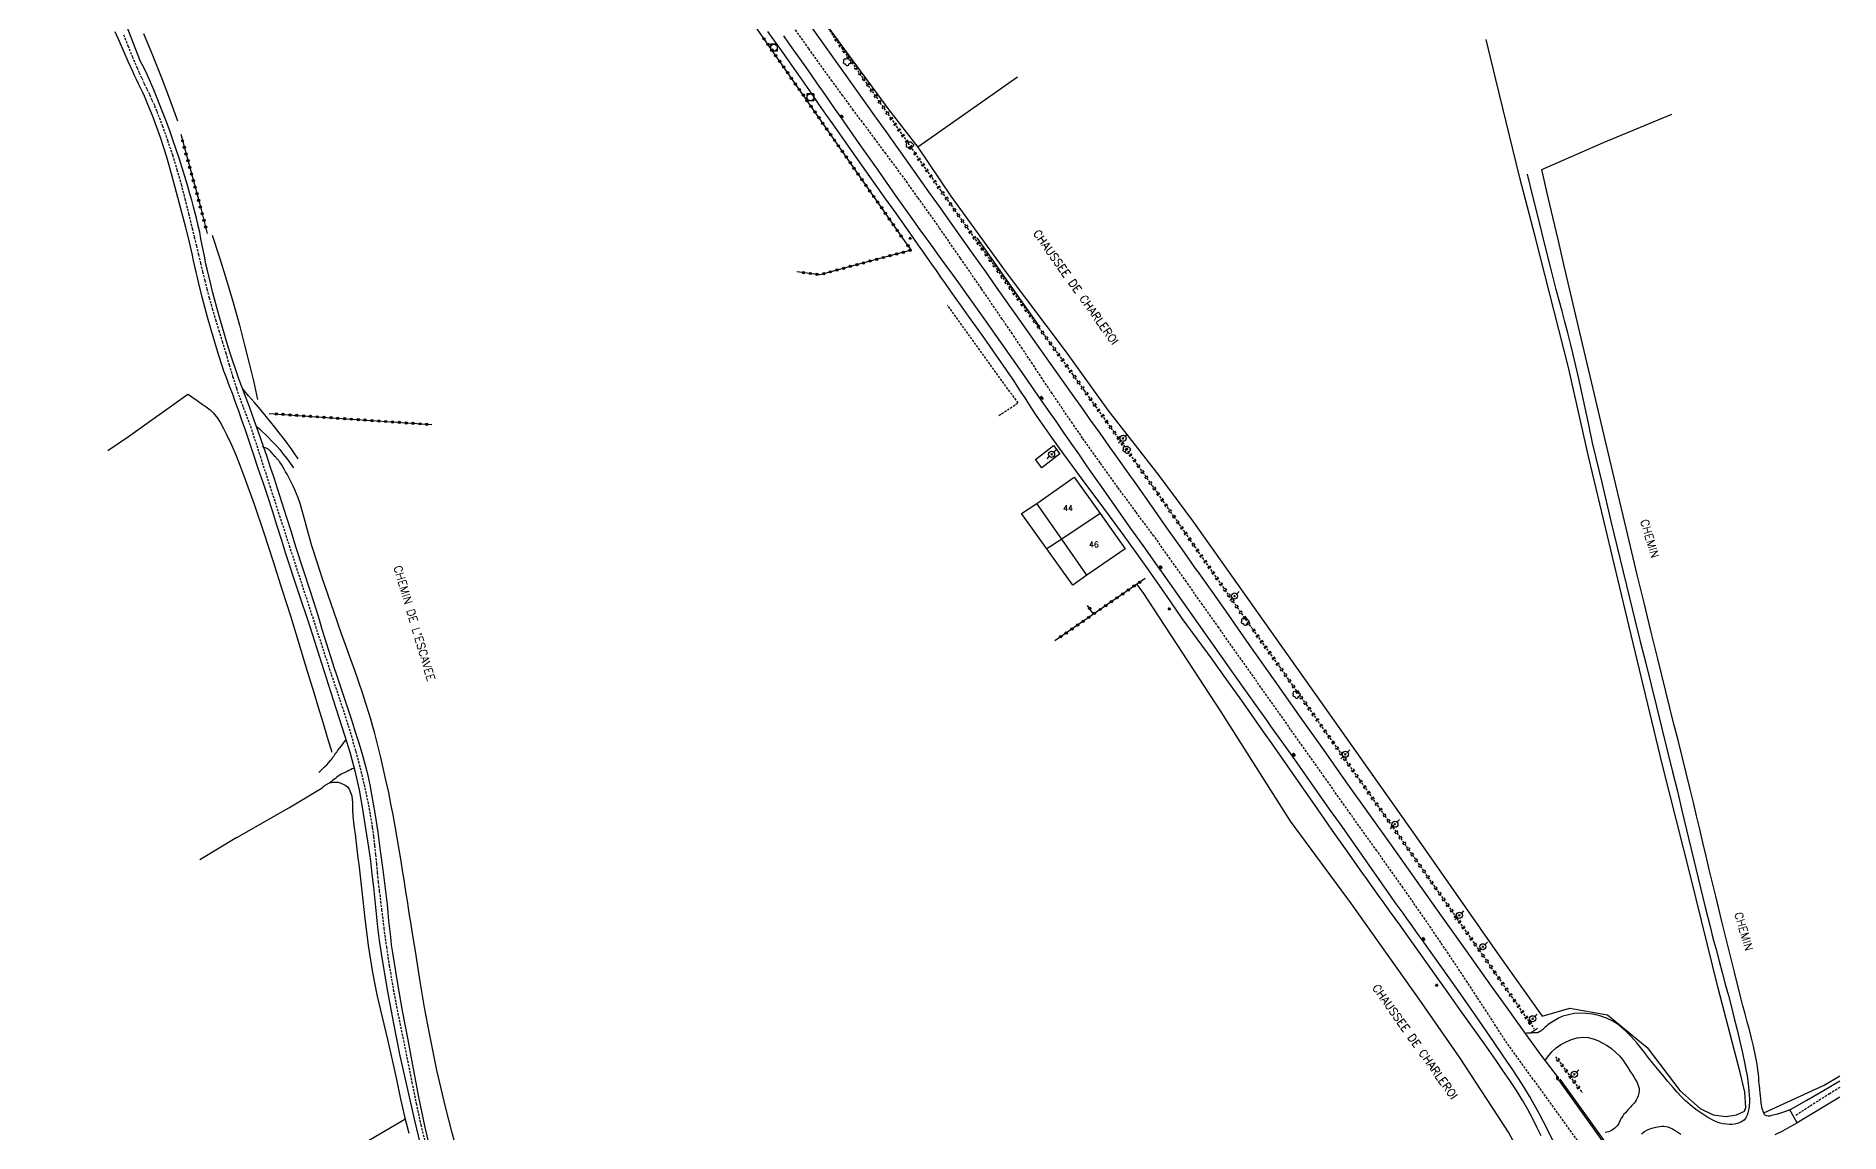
# Model space of a CAD drawing. Header units: millimetres. Extents: x 147000 to 148000, y 141000 to 142001.
# Drawn here: x 147605.5 to 148000, y 141198.3 to 141438.2 of the extents above; entities that cross this region are included whole.
import ezdxf
from ezdxf.enums import TextEntityAlignment as Align

# ---------------------------------------------------------------- set-up
doc = ezdxf.new("R2010")
doc.units = ezdxf.units.MM
doc.linetypes.add('DASHED', pattern=[0.75, 0.5, -0.25])
doc.layers.get('0').update_dxf_attribs({"linetype": 'CONTINUOUS'})
for name, color, linetype in [('W0001', 6, 'DASHED'), ('W0004', 5, 'CONTINUOUS'), ('W0008', 7, 'CONTINUOUS'), ('W0051', 7, 'CONTINUOUS'), ('W0071', 7, 'CONTINUOUS'), ('W0101', 7, 'CONTINUOUS'), ('W0104', 1, 'CONTINUOUS'), ('W0112', 1, 'DASHED'), ('W0120', 7, 'CONTINUOUS'), ('W0211', 2, 'CONTINUOUS'), ('W0220', 5, 'DASHED'), ('W0300', 7, 'CONTINUOUS'), ('W0323', 7, 'CONTINUOUS'), ('W0330', 7, 'CONTINUOUS'), ('W0333', 7, 'CONTINUOUS'), ('W0401', 7, 'CONTINUOUS'), ('W0420', 7, 'CONTINUOUS'), ('W0473', 7, 'CONTINUOUS'), ('W0850', 7, 'CONTINUOUS'), ('W0989', 7, 'CONTINUOUS'), ('W0991', 7, 'CONTINUOUS'), ('W1102', 7, 'CONTINUOUS')]:
    doc.layers.add(name, color=color, linetype=linetype)
doc.styles.get("Standard").update_dxf_attribs({"font": 'romans.shx', "width": 0.85})

# ---------------------------------------------------------------- blocks, each defined once
blk = doc.blocks.new('T401')
for p, q in [((-0.3, 0.3), (0, 0.3)), ((-0.3, -0.25), (-0.3, 0.3)), ((-0.3, 0.15), (0, 0.15)), ((-0.3, 0), (0, 0)), ((0, 0.3), (0, -0.25)), ((-0.3, -0.15), (0, -0.15)), ((-0.3, -0.25), (-0.3, -0.3)), ((-0.3, -0.3), (0, -0.3)), ((0, -0.3), (0, -0.25))]:
    blk.add_line(p, q)
blk = doc.blocks.new('T300')
for p, q in [((-0.8, 0.51), (-0.86, 0.34)), ((-0.86, 0.34), (-0.86, 0.17)), ((-0.86, 0.17), (-0.74, 0.06)), ((-0.69, 0.63), (-0.8, 0.51)), ((-0.8, -0.06), (-0.74, 0.06)), ((-0.74, 0.06), (-0.69, 0.11)), ((-0.57, 0.69), (-0.69, 0.63)), ((-0.46, 0.69), (-0.57, 0.69)), ((-0.29, 0.63), (-0.46, 0.69)), ((-0.29, 0.63), (-0.17, 0.74)), ((-0.23, 0.57), (-0.29, 0.63)), ((-0.17, 0.74), (-0.06, 0.8)), ((-0.06, 0.8), (0.06, 0.8)), ((0.06, 0.8), (0.23, 0.74)), ((0.23, 0.74), (0.34, 0.63)), ((0.34, 0.63), (0.4, 0.51)), ((0.46, 0.46), (0.34, 0.46)), ((0.4, 0.51), (0.4, 0.46)), ((0.57, 0.4), (0.46, 0.46)), ((0.57, 0.4), (0.69, 0.29)), ((0.69, 0.29), (0.74, 0.17)), ((0.74, 0.06), (0.69, -0.17)), ((0.74, 0.17), (0.74, 0.06)), ((-0.8, -0.17), (-0.8, -0.06)), ((-0.8, -0.23), (-0.8, -0.17)), ((-0.74, -0.34), (-0.8, -0.23)), ((-0.69, -0.4), (-0.74, -0.34)), ((-0.51, -0.46), (-0.69, -0.4)), ((-0.4, -0.46), (-0.51, -0.46)), ((-0.4, -0.46), (-0.34, -0.46)), ((-0.34, -0.46), (-0.34, -0.4)), ((-0.34, -0.51), (-0.34, -0.46)), ((-0.29, -0.63), (-0.34, -0.51)), ((-0.17, -0.74), (-0.29, -0.63)), ((-0.06, -0.8), (-0.17, -0.74)), ((0.06, -0.8), (-0.06, -0.8)), ((0.17, -0.74), (0.06, -0.8)), ((0.23, -0.69), (0.17, -0.74)), ((0.29, -0.46), (0.23, -0.46)), ((0.29, -0.63), (0.23, -0.69)), ((0.46, -0.4), (0.29, -0.46)), ((0.34, -0.51), (0.29, -0.63)), ((0.34, -0.51), (0.34, -0.46)), ((0.57, -0.34), (0.46, -0.4)), ((0.63, -0.29), (0.57, -0.34)), ((0.69, -0.17), (0.63, -0.29))]:
    blk.add_line(p, q)
blk = doc.blocks.new('T473')
for p, q in [((-0.166667, 0.166667), (0.166667, -0.166667)), ((-0.166667, -0.166667), (0.166667, 0.166667)), ((0.500001, 0.500001), (1.000002, 1.000002)), ((-1.000002, -1.000002), (-0.500001, -0.500001))]:
    blk.add_line(p, q)
blk.add_ellipse((0, 0), major_axis=(0.471405, 0.471405), ratio=1, start_param=5.4977871438, end_param=11.780972451)
blk = doc.blocks.new('T420')
for p, q in [((0.75, 0.75), (-0.75, 0.75)), ((-0.75, 0.75), (-0.75, -0.75)), ((0.75, 0.75), (0.75, -0.75)), ((0.75, -0.75), (-0.75, -0.75))]:
    blk.add_line(p, q)
blk.add_ellipse((0, 0), major_axis=(-0.53, 0.53), ratio=1, start_param=3.926991, end_param=10.210176)
blk = doc.blocks.new('T850')
for p, q in [((-0.25, -0.15), (0, 0.32)), ((0, 0.32), (0.25, -0.15)), ((-0.25, -0.15), (0.25, -0.15))]:
    blk.add_line(p, q)
for major_axis in [(-0.106, 0.106), (-0.0354, 0.0354), (-0.0236, 0.0236)]:
    blk.add_ellipse((0, 0), major_axis=major_axis, ratio=1, start_param=3.926991, end_param=10.210176)
blk = doc.blocks.new('t323o')
at = {"color": 0, "linetype": 'Continuous'}
for radius in [0.25, 0.15]:
    blk.add_circle((0, 0), radius, dxfattribs=at)
blk = doc.blocks.new('t220o')
at = {"color": 0, "linetype": 'Continuous'}
for p, q in [((-0.25, 0.25), (0.25, 0.25)), ((-0.25, -0.25), (0.25, -0.25))]:
    blk.add_line(p, q, dxfattribs=at)

msp = doc.modelspace()

# ---------------------------------------------------------------- linework, layer by layer
at = {"layer": 'W0001'}
for points in [[(147944.38, 141194.26), (147926.79, 141218.58), (147922.69, 141224.93), (147918.55, 141231.25), (147914.37, 141237.54), (147910.13, 141243.8), (147904.48, 141251.95), (147898.75, 141260.04), (147892.98, 141268.11), (147887.24, 141276.19), (147864.15, 141308.85), (147860.62, 141313.85), (147857.08, 141318.86), (147853.54, 141323.86), (147850.01, 141328.87), (147849.99, 141328.86), (147846.02, 141334.17), (147842.1, 141339.52), (147838.22, 141344.9), (147834.39, 141350.31), (147832.15, 141353.53), (147829.94, 141356.77), (147827.74, 141360.03), (147825.56, 141363.29), (147823.39, 141366.56), (147821.21, 141369.82), (147819.02, 141373.08), (147816.81, 141376.32), (147812.24, 141383), (147807.66, 141389.66), (147803.05, 141396.3), (147798.38, 141402.9), (147796.07, 141406.11), (147793.74, 141409.29), (147791.39, 141412.46), (147789.03, 141415.63), (147786.67, 141418.79), (147784.31, 141421.96), (147781.97, 141425.14), (147779.65, 141428.33), (147774.51, 141435.48), (147769.41, 141442.65)], [(147624.65, 141438.49), (147625.59, 141436.11), (147626.55, 141433.74), (147627.54, 141431.39), (147628.07, 141430.18), (147628.63, 141428.98), (147629.19, 141427.79), (147629.76, 141426.6), (147630.32, 141425.4), (147630.87, 141424.2), (147631.41, 141423), (147631.91, 141421.77), (147633.12, 141418.62), (147634.26, 141415.43), (147635.32, 141412.22), (147636.33, 141408.99), (147637.24, 141405.8), (147638.07, 141402.59), (147638.86, 141399.37), (147639.65, 141396.16), (147640.12, 141394.26), (147640.58, 141392.37), (147641.03, 141390.47), (147641.47, 141388.57), (147641.93, 141386.67), (147642.39, 141384.77), (147642.87, 141382.88), (147643.37, 141380.99), (147644.05, 141378.6), (147644.77, 141376.22), (147645.51, 141373.85), (147646.23, 141371.48), (147646.99, 141368.9), (147647.74, 141366.33), (147648.51, 141363.76), (147649.33, 141361.2), (147650.05, 141359.11), (147650.8, 141357.04), (147651.59, 141354.97), (147652.4, 141352.92), (147654.51, 141346.38), (147656.63, 141339.85), (147658.75, 141333.32), (147660.88, 141326.79), (147661.79, 141323.97), (147662.71, 141321.15), (147663.63, 141318.33), (147664.55, 141315.51), (147665.47, 141312.69), (147666.39, 141309.88), (147667.31, 141307.06), (147668.22, 141304.24), (147670.07, 141298.65), (147671.95, 141293.07), (147673.77, 141287.47), (147675.43, 141281.82), (147676.38, 141278.18), (147677.26, 141274.52), (147678.05, 141270.83), (147678.73, 141267.13), (147679.05, 141265.15), (147679.31, 141263.17), (147679.54, 141261.18), (147679.74, 141259.19), (147679.94, 141257.2), (147680.13, 141255.21), (147680.34, 141253.22), (147680.58, 141251.24), (147681.08, 141247.16), (147681.58, 141243.08), (147682.12, 141239.01), (147682.74, 141234.95), (147683.64, 141229.72), (147684.64, 141224.52), (147685.69, 141219.33), (147686.76, 141214.14), (147687.7, 141209.47), (147688.65, 141204.8), (147689.66, 141200.14), (147690.79, 141195.51)], [(148000, 141208.31), (147997.75, 141206.92), (147995.21, 141205.32), (147992.68, 141203.69), (147990.17, 141202.05)]]:
    msp.add_lwpolyline(points, dxfattribs=at)
at = {"layer": 'W0004'}
msp.add_lwpolyline([(147938.48, 141209.93), (147951.89, 141191.23)], dxfattribs=at)
at = {"layer": 'W0008'}
for points in [[(147605.52, 141479.64), (147608.66, 141474.02), (147615.17, 141462.32), (147621.23, 141451.02), (147628.17, 141433.07)], [(147859.42, 141321.28), (147856.13, 141325.98), (147852.83, 141330.68), (147849.52, 141335.38), (147846.21, 141340.08), (147844.21, 141342.9), (147842.21, 141345.71), (147840.21, 141348.53), (147838.2, 141351.35), (147836.2, 141354.16), (147834.19, 141356.98), (147832.19, 141359.79), (147830.19, 141362.61), (147827.36, 141366.6), (147824.54, 141370.59), (147821.72, 141374.58), (147818.91, 141378.57), (147816.09, 141382.56), (147813.27, 141386.55), (147810.45, 141390.54), (147807.63, 141394.52), (147805.35, 141397.74), (147803.06, 141400.95), (147800.78, 141404.17), (147798.49, 141407.38), (147796.2, 141410.59), (147793.92, 141413.81), (147791.63, 141417.02), (147789.34, 141420.23), (147781.94, 141430.64), (147774.53, 141441.04)], [(147622.75, 141439.24), (147623.7, 141437.07), (147624.65, 141434.89), (147625.6, 141432.71), (147626.58, 141430.55), (147627, 141429.65), (147627.42, 141428.75), (147627.85, 141427.85), (147628.28, 141426.96), (147628.71, 141426.06), (147629.13, 141425.15), (147629.54, 141424.25), (147629.92, 141423.33), (147630.88, 141420.93), (147631.79, 141418.51), (147632.65, 141416.07), (147633.47, 141413.62), (147634.03, 141411.79), (147634.55, 141409.96), (147635.05, 141408.12), (147635.55, 141406.28), (147636.44, 141403), (147637.32, 141399.71), (147638.18, 141396.42), (147639, 141393.11), (147639.22, 141392.19), (147639.43, 141391.26), (147639.63, 141390.32), (147639.83, 141389.39), (147640.02, 141388.46), (147640.23, 141387.53), (147640.43, 141386.6), (147640.65, 141385.67), (147641.19, 141383.44), (147641.76, 141381.21), (147642.34, 141379), (147642.95, 141376.78), (147643.72, 141374.06), (147644.52, 141371.35), (147645.34, 141368.64), (147646.22, 141365.95), (147646.54, 141365.03), (147646.87, 141364.11), (147647.21, 141363.19), (147647.56, 141362.28), (147647.91, 141361.36), (147648.26, 141360.45), (147648.6, 141359.53), (147648.94, 141358.62), (147649.71, 141356.44), (147650.46, 141354.25), (147651.21, 141352.07), (147651.95, 141349.88), (147653, 141346.82), (147654.05, 141343.75), (147655.09, 141340.69), (147656.1, 141337.61), (147657.12, 141334.49), (147658.12, 141331.36), (147659.1, 141328.22), (147660.07, 141325.08)], [(147662.34, 141326.48), (147661.36, 141329.69), (147660.36, 141332.89), (147659.34, 141336.09), (147658.31, 141339.28), (147657.56, 141341.58), (147656.8, 141343.87), (147656.03, 141346.17), (147655.24, 141348.45), (147654.23, 141351.34), (147653.21, 141354.23), (147652.17, 141357.11), (147651.12, 141359.98), (147650.97, 141360.37), (147650.82, 141360.75), (147650.68, 141361.14), (147650.52, 141361.52), (147650.37, 141361.9), (147650.23, 141362.29), (147650.08, 141362.68), (147649.94, 141363.06), (147649.49, 141364.35), (147649.05, 141365.63), (147648.62, 141366.92), (147648.2, 141368.22), (147647.49, 141370.47), (147646.8, 141372.73), (147646.13, 141375), (147645.48, 141377.27), (147644.82, 141379.68), (147644.18, 141382.09), (147643.57, 141384.51), (147642.99, 141386.94), (147642.68, 141388.33), (147642.39, 141389.72), (147642.12, 141391.11), (147641.85, 141392.51), (147641.58, 141393.9), (147641.3, 141395.29), (147641, 141396.68), (147640.68, 141398.07), (147640.33, 141399.49), (147639.95, 141400.89), (147639.56, 141402.3), (147639.16, 141403.7), (147638.61, 141405.61), (147638.05, 141407.51), (147637.47, 141409.4), (147636.87, 141411.29), (147636.16, 141413.42), (147635.44, 141415.55), (147634.69, 141417.67), (147633.91, 141419.78), (147633.05, 141422.02), (147632.17, 141424.25), (147631.25, 141426.46), (147630.3, 141428.66), (147629.79, 141429.78), (147629.27, 141430.88), (147628.73, 141431.98), (147628.17, 141433.07)], [(147665.54, 141316.78), (147662.34, 141326.48)], [(147660.07, 141325.08), (147662.72, 141317.08), (147665.36, 141309.07), (147667.95, 141301.05), (147670.51, 141293.02), (147671.75, 141289.16), (147673, 141285.3), (147674.19, 141281.42), (147675.24, 141277.5), (147676.15, 141273.34), (147676.91, 141269.15), (147677.59, 141264.95), (147678.22, 141260.74), (147678.62, 141257.85), (147678.97, 141254.96), (147679.28, 141252.06), (147679.58, 141249.15), (147679.88, 141246.25), (147680.2, 141243.35), (147680.56, 141240.45), (147680.98, 141237.57), (147682.22, 141230.1), (147683.59, 141222.66), (147685.1, 141215.24), (147686.72, 141207.85), (147688.28, 141201.08), (147689.91, 141194.33)], [(147859.43, 141321.28), (147865.1, 141313.22), (147870.77, 141305.17), (147876.45, 141297.12), (147882.14, 141289.07), (147887.06, 141282.11), (147891.98, 141275.15), (147896.91, 141268.2), (147901.84, 141261.24), (147907.31, 141253.54), (147912.77, 141245.84), (147918.25, 141238.15), (147923.76, 141230.47), (147927.37, 141225.42), (147930.96, 141220.36), (147934.61, 141215.34), (147938.38, 141210.41)], [(147691.26, 141196.8), (147690.55, 141199.9), (147689.88, 141203.02), (147689.26, 141206.14), (147688.67, 141209.27), (147688.09, 141212.4), (147686.88, 141218.72), (147685.68, 141225.04), (147684.53, 141231.37), (147683.52, 141237.72), (147683.28, 141239.48), (147683.07, 141241.23), (147682.88, 141242.99), (147682.7, 141244.75), (147682.52, 141246.51), (147682.34, 141248.28), (147682.15, 141250.03), (147681.94, 141251.79), (147681.42, 141255.91), (147680.87, 141260.03), (147680.3, 141264.14), (147679.66, 141268.25), (147679.32, 141270.32), (147678.97, 141272.39), (147678.57, 141274.46), (147678.12, 141276.52), (147677.5, 141278.96), (147676.81, 141281.4), (147676.08, 141283.81), (147675.33, 141286.23), (147674.78, 141287.98), (147674.21, 141289.72), (147673.63, 141291.46), (147673.03, 141293.2), (147672.44, 141294.94), (147671.85, 141296.68), (147671.27, 141298.42), (147670.7, 141300.16), (147670.04, 141302.24), (147669.39, 141304.31), (147668.75, 141306.39), (147668.12, 141308.47), (147667.48, 141310.55), (147666.84, 141312.63), (147666.2, 141314.71), (147665.54, 141316.78)], [(147938.73, 141210.1), (147952.14, 141191.41)], [(147989.01, 141203.38), (147992.73, 141205.5), (147996.44, 141207.64), (148000, 141209.71)], [(148000, 141206.18), (147990.67, 141200.55)], [(147990.67, 141200.55), (147989.01, 141203.38)]]:
    msp.add_lwpolyline(points, dxfattribs=at)
at = {"layer": 'W0051'}
for points in [[(147856.19, 141310.83), (147853.69, 141314.46), (147851.17, 141318.07), (147848.63, 141321.68), (147846.08, 141325.28), (147843.48, 141328.89), (147840.84, 141332.48), (147838.19, 141336.06), (147835.53, 141339.63), (147832.88, 141343.21), (147830.25, 141346.8), (147827.65, 141350.42), (147825.09, 141354.07), (147824.25, 141355.31), (147823.42, 141356.56), (147822.6, 141357.82), (147821.79, 141359.08), (147820.98, 141360.35), (147820.16, 141361.61), (147819.34, 141362.86), (147818.5, 141364.11), (147817.01, 141366.27), (147815.51, 141368.43), (147813.99, 141370.57), (147812.47, 141372.71), (147810.94, 141374.85), (147809.41, 141376.99), (147807.89, 141379.13), (147806.37, 141381.27), (147805.38, 141382.68), (147804.39, 141384.1), (147803.4, 141385.51), (147802.4, 141386.93), (147801.41, 141388.35), (147800.42, 141389.76), (147799.43, 141391.18), (147798.43, 141392.59), (147796.68, 141395.08), (147794.91, 141397.57), (147793.15, 141400.05), (147791.38, 141402.54), (147789.61, 141405.02), (147787.85, 141407.5), (147786.08, 141409.99), (147784.32, 141412.48), (147782.8, 141414.65), (147781.28, 141416.82), (147779.76, 141418.99), (147778.25, 141421.16), (147776.73, 141423.33), (147775.21, 141425.5), (147773.69, 141427.68), (147772.17, 141429.84), (147768.87, 141434.54), (147765.56, 141439.23)], [(147768.94, 141438.24), (147770.07, 141436.69), (147771.19, 141435.14), (147772.49, 141433.3), (147773.79, 141431.46), (147775.08, 141429.62), (147776.36, 141427.78), (147777.65, 141425.93), (147778.93, 141424.08), (147780.22, 141422.24), (147781.51, 141420.39), (147785.48, 141414.73), (147789.44, 141409.07), (147793.42, 141403.41), (147797.42, 141397.77), (147798.81, 141395.83), (147800.21, 141393.9), (147801.62, 141391.96), (147803.02, 141390.03), (147804.43, 141388.1), (147805.84, 141386.17), (147807.24, 141384.23), (147808.63, 141382.29), (147812.8, 141376.42), (147816.94, 141370.53), (147821.07, 141364.63), (147825.2, 141358.73), (147826.85, 141356.35), (147828.51, 141353.97), (147830.16, 141351.59), (147831.8, 141349.2), (147833.45, 141346.82), (147835.1, 141344.44), (147836.76, 141342.06), (147838.42, 141339.68), (147841.64, 141335.11), (147844.87, 141330.54), (147848.11, 141325.99), (147851.36, 141321.44)], [(147851.14, 141321.74), (147856.51, 141314.1), (147861.89, 141306.46), (147867.28, 141298.83), (147872.69, 141291.22), (147873.62, 141289.9), (147874.57, 141288.59), (147875.51, 141287.28), (147876.45, 141285.97), (147877.39, 141284.66), (147878.34, 141283.35), (147879.28, 141282.03), (147880.21, 141280.72), (147882.93, 141276.88), (147885.64, 141273.03), (147888.34, 141269.18), (147891.04, 141265.33), (147893.74, 141261.48), (147896.45, 141257.62), (147899.16, 141253.78), (147901.87, 141249.94), (147902.7, 141248.77), (147903.54, 141247.6), (147904.38, 141246.44), (147905.21, 141245.27), (147906.05, 141244.11), (147906.89, 141242.94), (147907.72, 141241.77), (147908.55, 141240.6), (147912.49, 141235.05), (147916.43, 141229.49), (147920.34, 141223.92), (147924.19, 141218.31), (147926.3, 141215.22), (147928.41, 141212.14), (147930.47, 141209.01), (147932.42, 141205.83), (147934.19, 141202.66), (147935.86, 141199.44), (147937.47, 141196.2)], [(147934.68, 141197.7), (147933.72, 141199.64), (147932.75, 141201.56), (147931.74, 141203.47), (147930.67, 141205.35), (147929.27, 141207.61), (147927.8, 141209.82), (147926.3, 141212.01), (147924.79, 141214.19), (147922.24, 141217.86), (147919.65, 141221.51), (147917.05, 141225.14), (147914.45, 141228.78), (147912.13, 141232.05), (147909.8, 141235.32), (147907.47, 141238.58), (147905.14, 141241.85), (147903.94, 141243.54), (147902.73, 141245.23), (147901.52, 141246.92), (147900.3, 141248.61), (147899.09, 141250.3), (147897.88, 141251.99), (147896.68, 141253.68), (147895.47, 141255.37), (147892.22, 141259.97), (147888.98, 141264.59), (147885.74, 141269.2), (147882.51, 141273.82), (147880.84, 141276.21), (147879.17, 141278.61), (147877.51, 141281), (147875.84, 141283.4), (147874.18, 141285.79), (147872.51, 141288.18), (147870.83, 141290.57), (147869.15, 141292.95), (147865.94, 141297.44), (147862.71, 141301.92), (147859.46, 141306.38), (147856.19, 141310.83)]]:
    msp.add_lwpolyline(points, dxfattribs=at)
at = {"layer": 'W0071'}
for points in [[(147946.01, 141348.54), (147945, 141353.56), (147943.94, 141358.58), (147942.82, 141363.58), (147941.66, 141368.57), (147941.08, 141370.95), (147940.48, 141373.31), (147939.87, 141375.68), (147939.24, 141378.04), (147938.61, 141380.4), (147937.98, 141382.76), (147937.36, 141385.12), (147936.76, 141387.48), (147935.47, 141392.61), (147934.2, 141397.75), (147932.94, 141402.89), (147931.7, 141408.03)], [(147947.77, 141353.66), (147945.73, 141362.3), (147943.68, 141370.93), (147941.65, 141379.57), (147939.63, 141388.22), (147938.42, 141393.42), (147937.21, 141398.63), (147936, 141403.84), (147934.81, 141409.05)], [(147662.85, 141345.77), (147662.07, 141346.92), (147661.27, 141348.05), (147660.45, 141349.17), (147659.62, 141350.28), (147658.7, 141351.47), (147657.76, 141352.66), (147656.81, 141353.83), (147655.85, 141354.99), (147654.58, 141356.52), (147653.3, 141358.04), (147652.01, 141359.56), (147650.7, 141361.06)], [(147653.68, 141352.9), (147654.36, 141352.3), (147655.02, 141351.68), (147655.67, 141351.05), (147656.32, 141350.42), (147656.96, 141349.78), (147657.59, 141349.13), (147658.21, 141348.46), (147658.8, 141347.78), (147659.59, 141346.81), (147660.35, 141345.82), (147661.08, 141344.8), (147661.79, 141343.77)], [(147989.01, 141203.38), (147988.12, 141203.05), (147987.23, 141202.72), (147986.33, 141202.43), (147985.4, 141202.23), (147985.06, 141202.15), (147984.7, 141202.05), (147984.32, 141202), (147983.95, 141202.07), (147983.76, 141202.17), (147983.61, 141202.32), (147983.49, 141202.48), (147983.39, 141202.66), (147983, 141203.72), (147982.8, 141204.85), (147982.7, 141205.96), (147982.58, 141207.06), (147982.47, 141207.89), (147982.38, 141208.73), (147982.3, 141209.56), (147982.24, 141210.4), (147982.17, 141211.24), (147982.08, 141212.08), (147981.98, 141212.91), (147981.85, 141213.74), (147981.5, 141215.54), (147981.1, 141217.32), (147980.67, 141219.1), (147980.21, 141220.86), (147979.73, 141222.63), (147979.25, 141224.39), (147978.78, 141226.15), (147978.33, 141227.92), (147976.96, 141233.47), (147975.58, 141239.02), (147974.21, 141244.57), (147972.86, 141250.13), (147972.15, 141253.05), (147971.44, 141255.98), (147970.75, 141258.9), (147970.05, 141261.83), (147969.35, 141264.75), (147968.65, 141267.67), (147967.95, 141270.6), (147967.24, 141273.52), (147966.36, 141277.08), (147965.48, 141280.64), (147964.6, 141284.2), (147963.71, 141287.76), (147962.82, 141291.32), (147961.93, 141294.88), (147961.05, 141298.44), (147960.17, 141302), (147958.66, 141308.14), (147957.17, 141314.27), (147955.68, 141320.41), (147954.2, 141326.56), (147952.58, 141333.33), (147950.97, 141340.1), (147949.37, 141346.88), (147947.77, 141353.66)], [(147945.89, 141348.98), (147947.9, 141340.57), (147949.93, 141332.15), (147951.96, 141323.74), (147954.01, 141315.33), (147955.18, 141310.58), (147956.35, 141305.82), (147957.53, 141301.07), (147958.71, 141296.32), (147959.9, 141291.57), (147961.08, 141286.82), (147962.25, 141282.07), (147963.42, 141277.31), (147964.45, 141273.09), (147965.46, 141268.86), (147966.47, 141264.62), (147967.48, 141260.39), (147968.49, 141256.16), (147969.51, 141251.93), (147970.54, 141247.7), (147971.6, 141243.48), (147972.24, 141240.96), (147972.91, 141238.44), (147973.58, 141235.93), (147974.26, 141233.42), (147974.93, 141230.9), (147975.6, 141228.39), (147976.26, 141225.87), (147976.89, 141223.34), (147977.51, 141220.86), (147978.12, 141218.37), (147978.69, 141215.87), (147979.22, 141213.37), (147979.46, 141212.14), (147979.68, 141210.91), (147979.88, 141209.67), (147980.03, 141208.43), (147980.11, 141207.55), (147980.17, 141206.68), (147980.2, 141205.79), (147980.2, 141204.91), (147980.18, 141204.52), (147980.16, 141204.12), (147980.11, 141203.73), (147980.03, 141203.34), (147979.87, 141202.77), (147979.69, 141202.2), (147979.42, 141201.65), (147979.05, 141201.16), (147978.72, 141200.89), (147978.35, 141200.7), (147977.96, 141200.56), (147977.56, 141200.44), (147976.97, 141200.3), (147976.37, 141200.22), (147975.76, 141200.19), (147975.16, 141200.23), (147974.47, 141200.33), (147973.8, 141200.5), (147973.15, 141200.73), (147972.52, 141201), (147971.11, 141201.73), (147969.77, 141202.57), (147968.49, 141203.49), (147967.26, 141204.46), (147966.25, 141205.35), (147965.31, 141206.3), (147964.4, 141207.28), (147963.5, 141208.27), (147962.35, 141209.6), (147961.24, 141210.96), (147960.14, 141212.34), (147959.03, 141213.71), (147958.45, 141214.43), (147957.88, 141215.16), (147957.32, 141215.89), (147956.75, 141216.62), (147956.17, 141217.35), (147955.58, 141218.06), (147954.96, 141218.76), (147954.33, 141219.44), (147953.42, 141220.35), (147952.48, 141221.25), (147951.47, 141222.08), (147950.36, 141222.78), (147948.96, 141223.44), (147947.49, 141223.94), (147945.98, 141224.29), (147944.44, 141224.49), (147943.17, 141224.52), (147941.91, 141224.43), (147940.66, 141224.2), (147939.43, 141223.86), (147938.63, 141223.53), (147937.87, 141223.11), (147937.14, 141222.64), (147936.43, 141222.17), (147936.12, 141221.95), (147935.83, 141221.71), (147935.56, 141221.45), (147935.28, 141221.2), (147935, 141220.95), (147934.69, 141220.71), (147934.37, 141220.5), (147934.02, 141220.34), (147933.8, 141220.27), (147933.56, 141220.25), (147933.33, 141220.25), (147933.11, 141220.24), (147933.02, 141220.23), (147932.92, 141220.23), (147932.83, 141220.22), (147932.74, 141220.22), (147932.65, 141220.22), (147932.56, 141220.21), (147932.46, 141220.21), (147932.37, 141220.2), (147932.1, 141220.18), (147931.82, 141220.16), (147931.54, 141220.13), (147931.27, 141220.09)], [(147667.33, 141277.23), (147667.55, 141277.41), (147667.76, 141277.6), (147667.97, 141277.78), (147668.18, 141277.97), (147668.63, 141278.41), (147669.07, 141278.85), (147669.5, 141279.3), (147669.91, 141279.77), (147670.12, 141280.03), (147670.32, 141280.29), (147670.51, 141280.56), (147670.7, 141280.83), (147670.89, 141281.1), (147671.08, 141281.37), (147671.27, 141281.64), (147671.46, 141281.91), (147671.91, 141282.51), (147672.36, 141283.1), (147672.81, 141283.69), (147673.27, 141284.27)], [(147675.06, 141278.12), (147674.68, 141277.94), (147674.31, 141277.76), (147673.93, 141277.59), (147673.55, 141277.41), (147673.38, 141277.33), (147673.22, 141277.26), (147673.05, 141277.19), (147672.89, 141277.12), (147672.73, 141277.05), (147672.56, 141276.97), (147672.4, 141276.89), (147672.25, 141276.8), (147671.92, 141276.59), (147671.59, 141276.36), (147671.28, 141276.12), (147670.98, 141275.88), (147670.67, 141275.63), (147670.36, 141275.38), (147670.05, 141275.15), (147669.73, 141274.92), (147669.6, 141274.84), (147669.47, 141274.77), (147669.34, 141274.7), (147669.21, 141274.63), (147669.08, 141274.56), (147668.95, 141274.48), (147668.83, 141274.4), (147668.7, 141274.32), (147668.47, 141274.14), (147668.24, 141273.96), (147668.02, 141273.76), (147667.81, 141273.55)], [(147935.57, 141214.22), (147936.27, 141215.22), (147937.07, 141216.13), (147937.98, 141216.95), (147938.97, 141217.65), (147940.11, 141218.28), (147941.3, 141218.79), (147942.57, 141219.14), (147943.88, 141219.29), (147944.98, 141219.21), (147946.05, 141218.94), (147947.07, 141218.55), (147948.04, 141218.08), (147949.07, 141217.49), (147950.03, 141216.8), (147950.93, 141216.02), (147951.77, 141215.19), (147952.45, 141214.38), (147953.04, 141213.52), (147953.59, 141212.63), (147954.15, 141211.75), (147954.55, 141211.17), (147954.95, 141210.58), (147955.33, 141209.98), (147955.65, 141209.35), (147955.82, 141208.93), (147955.97, 141208.51), (147956.07, 141208.06), (147956.1, 141207.61), (147956.04, 141207.04), (147955.89, 141206.49), (147955.68, 141205.97), (147955.42, 141205.48), (147955.21, 141205.14), (147954.97, 141204.83), (147954.72, 141204.53), (147954.45, 141204.25), (147954.17, 141203.97), (147953.9, 141203.7), (147953.63, 141203.42), (147953.38, 141203.13), (147953.08, 141202.77), (147952.78, 141202.42), (147952.49, 141202.05), (147952.23, 141201.67), (147952.11, 141201.47), (147952.01, 141201.26), (147951.92, 141201.04), (147951.83, 141200.83), (147951.73, 141200.61), (147951.63, 141200.4), (147951.52, 141200.2), (147951.38, 141200), (147951.1, 141199.67), (147950.79, 141199.37), (147950.44, 141199.1), (147950.08, 141198.87), (147949.75, 141198.71), (147949.4, 141198.59), (147949.05, 141198.5), (147948.68, 141198.45)], [(147985.84, 141198), (147987.48, 141198.8), (147989.08, 141199.66), (147990.67, 141200.55)], [(147956.64, 141198.13), (147956.94, 141198.41), (147957.27, 141198.65), (147958.06, 141199.09), (147958.9, 141199.41), (147959.77, 141199.63), (147960.65, 141199.78), (147961.08, 141199.82), (147961.52, 141199.82), (147961.95, 141199.78), (147962.38, 141199.68), (147962.89, 141199.49), (147963.38, 141199.26), (147963.85, 141198.98), (147964.31, 141198.68), (147964.74, 141198.37), (147965.18, 141198.06)]]:
    msp.add_lwpolyline(points, dxfattribs=at)
at = {"layer": 'W0101'}
for points in [[(147829.86, 141328.21), (147824.36, 141335.96), (147824.35, 141335.96), (147832.53, 141341.77), (147838.2, 141333.79)], [(147838.2, 141333.79), (147843.7, 141326.07), (147835.34, 141320.29), (147829.86, 141328.2)]]:
    msp.add_lwpolyline(points, dxfattribs=at)
at = {"layer": 'W0104'}
for points in [[(147835.34, 141320.29), (147832.27, 141318.1), (147821.02, 141333.77), (147824.36, 141335.96)], [(147829.86, 141328.21), (147829.86, 141328.2), (147826.54, 141326.09)]]:
    msp.add_lwpolyline(points, dxfattribs=at)
at = {"layer": 'W0112'}
msp.add_lwpolyline([(147816.05, 141355.22), (147820.26, 141357.98), (147804.87, 141379.3)], dxfattribs=at)
at = {"layer": 'W0120'}
msp.add_lwpolyline([(147932.32, 141220.23), (147933.87, 141221.24)], dxfattribs=at)
at = {"layer": 'W0211'}
for points in [[(147638.74, 141359.91), (147639.32, 141359.53), (147639.89, 141359.13), (147640.45, 141358.73), (147641.01, 141358.33), (147641.86, 141357.73), (147642.73, 141357.13), (147643.58, 141356.49), (147644.34, 141355.76), (147645.19, 141354.66), (147645.92, 141353.49), (147646.57, 141352.27), (147647.19, 141351.05), (147648.25, 141348.85), (147649.21, 141346.61), (147650.11, 141344.34), (147650.98, 141342.07), (147653.23, 141335.86), (147655.33, 141329.6), (147657.36, 141323.31), (147659.37, 141317.02), (147661.13, 141311.45), (147662.84, 141305.87), (147664.54, 141300.28), (147666.24, 141294.69), (147667.23, 141291.43), (147668.22, 141288.17), (147669.21, 141284.91), (147670.19, 141281.64)], [(147698.08, 141192.7), (147696.53, 141198.36), (147695.06, 141204.04), (147694.09, 141208.04), (147693.19, 141212.05), (147692.35, 141216.07), (147691.55, 141220.1), (147690.5, 141225.78), (147689.54, 141231.48), (147688.62, 141237.18), (147687.7, 141242.88), (147687.45, 141244.43), (147687.2, 141245.97), (147686.96, 141247.52), (147686.71, 141249.07), (147686.47, 141250.62), (147686.23, 141252.17), (147685.99, 141253.72), (147685.74, 141255.27), (147685.33, 141257.81), (147684.93, 141260.36), (147684.51, 141262.9), (147684.06, 141265.43), (147683.61, 141267.88), (147683.13, 141270.33), (147682.63, 141272.77), (147682.11, 141275.21), (147681.52, 141277.83), (147680.91, 141280.45), (147680.27, 141283.06), (147679.6, 141285.66), (147679.16, 141287.26), (147678.71, 141288.86), (147678.24, 141290.45), (147677.74, 141292.03), (147676.9, 141294.59), (147676.03, 141297.14), (147675.14, 141299.68), (147674.23, 141302.22), (147673.32, 141304.75), (147672.4, 141307.29), (147671.5, 141309.83), (147670.62, 141312.37), (147669.4, 141315.96), (147668.18, 141319.55), (147666.98, 141323.14), (147665.83, 141326.76), (147665.44, 141328.06), (147665.08, 141329.38), (147664.73, 141330.7), (147664.38, 141332.02), (147664.02, 141333.34), (147663.65, 141334.66), (147663.25, 141335.96), (147662.8, 141337.26), (147662.47, 141338.12), (147662.11, 141338.97), (147661.72, 141339.81), (147661.32, 141340.64), (147661.03, 141341.23), (147660.72, 141341.8), (147660.41, 141342.38), (147660.09, 141342.94), (147659.79, 141343.48), (147659.49, 141344.02), (147659.17, 141344.55), (147658.82, 141345.06), (147658.72, 141345.2), (147658.61, 141345.33), (147658.5, 141345.46), (147658.38, 141345.59), (147658.26, 141345.71), (147658.15, 141345.84), (147658.03, 141345.96), (147657.92, 141346.09), (147657.76, 141346.27), (147657.61, 141346.45), (147657.46, 141346.63), (147657.31, 141346.81), (147657.16, 141346.99), (147657, 141347.17), (147656.84, 141347.35), (147656.68, 141347.52), (147656.59, 141347.6), (147656.5, 141347.69), (147656.4, 141347.77), (147656.29, 141347.85), (147656, 141348.01), (147655.7, 141348.15), (147655.38, 141348.27), (147655.06, 141348.36)], [(147669.72, 141274.92), (147669.88, 141274.97), (147670.04, 141275.01), (147670.21, 141275.04), (147670.37, 141275.06), (147670.76, 141275.07), (147671.16, 141275.07), (147671.56, 141275.02), (147671.94, 141274.92), (147672.52, 141274.69), (147673.08, 141274.39), (147673.59, 141274), (147674, 141273.5), (147674.57, 141272.07), (147674.72, 141270.53), (147674.71, 141269.03), (147674.78, 141267.61), (147674.95, 141266.3), (147675.11, 141264.99), (147675.27, 141263.67), (147675.44, 141262.36), (147675.6, 141261.05), (147675.76, 141259.73), (147675.92, 141258.42), (147676.09, 141257.11), (147676.79, 141251.18), (147677.45, 141245.26), (147678.18, 141239.33), (147679.1, 141233.43), (147680.05, 141228.54), (147681.17, 141223.67), (147682.34, 141218.81), (147683.47, 141213.96), (147684.33, 141210.04), (147685.16, 141206.12), (147686.04, 141202.21), (147687.03, 141198.32)]]:
    msp.add_lwpolyline(points, dxfattribs=at)
at = {"layer": 'W0220'}
for points in [[(147776.41, 141443.12), (147781.75, 141435.55), (147787.07, 141427.96), (147792.36, 141420.36), (147797.62, 141412.74)], [(147871.57, 141308.51), (147868.44, 141312.98), (147865.32, 141317.45), (147862.2, 141321.92), (147859.07, 141326.39), (147857.89, 141328.09), (147856.71, 141329.78), (147855.53, 141331.48), (147854.35, 141333.17), (147853.17, 141334.87), (147851.99, 141336.56), (147850.81, 141338.25), (147849.62, 141339.94), (147847.78, 141342.54), (147845.94, 141345.12), (147844.1, 141347.7), (147842.25, 141350.29), (147839.77, 141353.76), (147837.29, 141357.23), (147834.81, 141360.69), (147832.32, 141364.16), (147831.07, 141365.89), (147829.82, 141367.63), (147828.57, 141369.36), (147827.32, 141371.09), (147826.06, 141372.83), (147824.81, 141374.56), (147823.55, 141376.29), (147822.3, 141378.03), (147819.06, 141382.53), (147815.81, 141387.04), (147812.58, 141391.55), (147809.35, 141396.07), (147806.4, 141400.22), (147803.47, 141404.39), (147800.54, 141408.56), (147797.62, 141412.74)], [(147871.57, 141308.51), (147877.42, 141300.28), (147883.26, 141292.03), (147889.1, 141283.79), (147894.93, 141275.54), (147900.06, 141268.27), (147905.17, 141261), (147910.28, 141253.72), (147915.39, 141246.44), (147919.82, 141240.12), (147924.25, 141233.79), (147928.67, 141227.46), (147933.09, 141221.13)], [(147937.83, 141215.01), (147943.65, 141207.09)]]:
    msp.add_lwpolyline(points, dxfattribs=at)
at = {"layer": 'W0300'}
for points in [[(147628.99, 141438.75), (147630.98, 141434.03), (147632.89, 141429.27), (147634.72, 141424.48), (147636.47, 141419.66)], [(147644.06, 141394.64), (147645.64, 141389.75), (147647.16, 141384.84), (147648.6, 141379.91), (147649.98, 141374.96), (147651.06, 141370.92), (147652.07, 141366.86), (147653.04, 141362.79), (147653.95, 141358.7)], [(147824.79, 141374.92), (147811.29, 141394.09)]]:
    msp.add_lwpolyline(points, dxfattribs=at)
at = {"layer": 'W0323'}
for points in [[(147755.44, 141450.95), (147795.54, 141393.27)], [(147637.15, 141416.73), (147641.3, 141401.46), (147642.97, 141395.01)], [(147795.54, 141393.27), (147796.89, 141391.4), (147787.88, 141388.99), (147776.9, 141386.02), (147771.86, 141386.68)], [(147656.53, 141355.66), (147670.12, 141354.73), (147692.08, 141353.23)], [(147848.07, 141319.6), (147828.34, 141305.99)], [(147836.79, 141311.82), (147835.48, 141313.65)]]:
    msp.add_lwpolyline(points, dxfattribs=at)
at = {"layer": 'W0330'}
for points in [[(147768.41, 141456.21), (147778.67, 141440.22), (147792, 141422.09), (147798.35, 141413.9)], [(147945.09, 141345.95), (147940.66, 141365.74), (147933.36, 141394.39), (147930.02, 141407.24), (147924.75, 141428.69), (147922.67, 141437.43)], [(147820.12, 141429.25), (147798.35, 141413.9)], [(147934.8, 141409.04), (147948.28, 141414.95), (147963.26, 141421.15)], [(147798.35, 141413.9), (147805.6, 141403.2), (147817.65, 141386.51), (147830.78, 141369.07), (147839.9, 141356.38), (147851.02, 141342.14), (147858.62, 141331.94)], [(147621.22, 141347.57), (147625.74, 141350.65), (147638.74, 141359.91)], [(147858.62, 141331.94), (147886.39, 141292.66), (147907.45, 141262.89), (147925.07, 141237.71), (147934.91, 141223.85), (147940.97, 141225.64), (147949.17, 141224.16), (147957.85, 141217.02), (147964.98, 141207.64), (147969.46, 141203.71), (147972.31, 141202.3), (147975.15, 141201.94), (147977.41, 141202.32), (147979.14, 141203.11), (147979.43, 141203.91), (147979.17, 141207.26), (147978.21, 141211.59), (147973.34, 141229.98), (147967.34, 141254.55), (147961.16, 141279.06), (147953.93, 141309.09), (147945.09, 141345.95)], [(147937.83, 141176.19), (147934.83, 141184.84), (147927.54, 141198.51), (147916.96, 141214.69), (147907.98, 141227.61), (147893.2, 141248.46), (147879.84, 141266.54), (147864.65, 141290.46), (147847.62, 141316.51), (147846.25, 141318.38)], [(147649.4, 141262.94), (147660.8, 141269.42), (147668.05, 141273.83)], [(147649.41, 141262.94), (147641.33, 141258.1)], [(147983.36, 141202.77), (147996.54, 141208.81), (148000, 141210.85)], [(147661.5, 141186.6), (147671, 141192.47), (147686.15, 141201.37)]]:
    msp.add_lwpolyline(points, dxfattribs=at)
at = {"layer": 'W0333'}
msp.add_lwpolyline([(147824.06, 141345.62), (147828.05, 141348.64), (147829.43, 141346.82), (147825.44, 141343.8)], close=True, dxfattribs=at)
at = {"layer": 'W1102'}
msp.add_lwpolyline([(147838.2, 141333.8), (147829.86, 141328.21)], dxfattribs=at)

# ---------------------------------------------------------------- block references
at = {"layer": 'W0220'}
for p, rotation in [((147780.48, 141437.36), 305.2226647268799), ((147781.34, 141436.13), 305.2226647268799), ((147782.2, 141434.9), 305.0215267645539), ((147783.07, 141433.67), 305.0215267645539), ((147783.93, 141432.45), 305.0215267645539), ((147784.79, 141431.22), 305.0215267645539), ((147785.65, 141429.99), 305.0215267645539), ((147786.51, 141428.76), 305.0215267645539), ((147787.37, 141427.53), 304.8203879387845), ((147788.22, 141426.3), 304.8203879387845), ((147789.08, 141425.07), 304.8203879387845), ((147789.94, 141423.84), 304.8203879387845), ((147790.79, 141422.61), 304.8203879387845), ((147791.65, 141421.37), 304.8203879387845), ((147792.51, 141420.14), 304.6192482494233), ((147793.36, 141418.91), 304.6192482494233), ((147794.21, 141417.67), 304.6192482494233), ((147795.06, 141416.44), 304.6192482494233), ((147795.91, 141415.2), 304.6192482494233), ((147796.77, 141413.97), 304.6192482494233), ((147797.79, 141412.49), 124.9428863261546), ((147798.65, 141411.26), 124.9428863261546), ((147799.51, 141410.03), 124.9428863261546), ((147800.37, 141408.8), 124.9428863261546), ((147801.23, 141407.58), 125.0764940886727), ((147802.09, 141406.35), 125.0764940886727), ((147802.95, 141405.12), 125.0764940886727), ((147803.81, 141403.89), 125.2101062492189), ((147804.68, 141402.67), 125.2101062492189), ((147805.54, 141401.44), 125.2101062492189), ((147806.41, 141400.22), 125.343722807891), ((147807.28, 141398.99), 125.343722807891), ((147808.14, 141397.77), 125.343722807891), ((147809.01, 141396.55), 125.343722807891), ((147809.88, 141395.33), 125.5081460658023), ((147810.75, 141394.1), 125.5081460658023), ((147811.62, 141392.88), 125.5081460658023), ((147812.5, 141391.66), 125.5081460658023), ((147813.37, 141390.44), 125.6718899673339), ((147814.25, 141389.22), 125.6718899673339), ((147815.12, 141388.01), 125.6718899673339), ((147815.99, 141386.79), 125.7596241973397), ((147816.87, 141385.57), 125.7596241973397), ((147817.75, 141384.35), 125.7596241973397), ((147818.62, 141383.14), 125.7596241973397), ((147819.5, 141381.92), 125.7713478551965), ((147820.38, 141380.7), 125.7713478551965), ((147821.25, 141379.49), 125.7713478551965), ((147822.13, 141378.27), 125.7713478551965), ((147823.01, 141377.05), 125.7927230990385), ((147823.89, 141375.83), 125.8474868295202), ((147824.77, 141374.62), 125.8474868295202), ((147825.64, 141373.4), 125.8835446667702), ((147826.52, 141372.19), 125.9008965870516), ((147827.4, 141370.97), 125.8954119087181), ((147828.28, 141369.76), 125.8954119087181), ((147829.16, 141368.54), 125.8670906481198), ((147830.04, 141367.33), 125.8200635231251), ((147830.92, 141366.11), 125.8200635231251), ((147831.8, 141364.89), 125.7543305649779), ((147832.67, 141363.68), 125.6750053147775), ((147833.55, 141362.46), 125.6750053147775), ((147834.42, 141361.24), 125.6750053147775), ((147835.29, 141360.02), 125.6007578685964), ((147836.17, 141358.8), 125.6007578685964), ((147837.04, 141357.58), 125.6007578685964), ((147837.91, 141356.36), 125.5528782135574), ((147838.79, 141355.14), 125.5528782135574), ((147839.66, 141353.92), 125.5528782135574), ((147840.53, 141352.7), 125.5313664066128), ((147841.4, 141351.48), 125.5313664066128), ((147842.27, 141350.26), 125.5458170150623), ((147843.14, 141349.04), 125.5458170150623), ((147844.02, 141347.82), 125.5458170150623), ((147844.89, 141346.6), 125.548800286626), ((147845.76, 141345.38), 125.548800286626), ((147846.63, 141344.15), 125.4636477303386), ((147847.5, 141342.93), 125.4636477303386), ((147848.37, 141341.71), 125.2903605231636), ((147849.24, 141340.48), 125.2903605231636), ((147850.1, 141339.26), 125.1222027213389), ((147850.96, 141338.03), 125.0065447241652), ((147851.82, 141336.8), 125.0065447241652), ((147852.68, 141335.57), 124.9171142344091), ((147853.54, 141334.34), 124.8539113612349), ((147854.4, 141333.11), 124.8208289208626), ((147855.25, 141331.88), 124.8208289208626), ((147856.11, 141330.65), 124.8178671295483), ((147856.97, 141329.42), 124.8411335362169), ((147857.82, 141328.19), 124.8411335362169), ((147858.68, 141326.96), 124.890628113076), ((147859.54, 141325.73), 124.9238168358371), ((147860.4, 141324.5), 124.9238168358371), ((147861.26, 141323.27), 124.9238168358371), ((147862.12, 141322.04), 124.9238168358371), ((147862.98, 141320.81), 124.9298372270369), ((147863.83, 141319.58), 124.9298372270369), ((147864.69, 141318.35), 124.9298372270369), ((147865.55, 141317.12), 124.9358614541376), ((147866.41, 141315.89), 124.9358614541376), ((147867.27, 141314.66), 124.9358614541376), ((147868.13, 141313.43), 124.9358614541376), ((147868.99, 141312.2), 124.9418895164777), ((147869.85, 141310.97), 124.9418895164777), ((147870.71, 141309.74), 124.9418895164777), ((147871.78, 141308.21), 305.3920118591531), ((147872.65, 141306.99), 305.3920118591531), ((147873.52, 141305.76), 305.3920118591531), ((147874.39, 141304.54), 305.3920118591531), ((147875.26, 141303.32), 305.3920118591531), ((147876.13, 141302.1), 305.3920118591531), ((147876.99, 141300.87), 305.3920118591531), ((147877.86, 141299.65), 305.3422290709465), ((147878.73, 141298.43), 305.3422290709465), ((147879.6, 141297.2), 305.3422290709465), ((147880.47, 141295.98), 305.3422290709465), ((147881.33, 141294.76), 305.3422290709465), ((147882.2, 141293.53), 305.3422290709465), ((147883.07, 141292.31), 305.3422290709465), ((147883.93, 141291.08), 305.2924438222132), ((147884.8, 141289.86), 305.2924438222132), ((147885.67, 141288.64), 305.2924438222132), ((147886.53, 141287.41), 305.2924438222132), ((147887.4, 141286.19), 305.2924438222132), ((147888.27, 141284.96), 305.2924438222132), ((147889.13, 141283.74), 305.2426561124188), ((147890, 141282.51), 305.2426561124188), ((147890.87, 141281.29), 305.2426561124188), ((147891.73, 141280.06), 305.2426561124188), ((147892.6, 141278.84), 305.2426561124188), ((147893.46, 141277.61), 305.2426561124188), ((147894.33, 141276.39), 305.2426561124188), ((147895.19, 141275.16), 305.189702460079), ((147896.06, 141273.94), 305.189702460079), ((147896.92, 141272.71), 305.189702460079), ((147897.79, 141271.49), 305.189702460079), ((147898.65, 141270.26), 305.189702460079), ((147899.52, 141269.03), 305.189702460079), ((147900.38, 141267.81), 305.1368192276927), ((147901.24, 141266.58), 305.1368192276927), ((147902.11, 141265.35), 305.1368192276927), ((147902.97, 141264.13), 305.1368192276927), ((147903.83, 141262.9), 305.1368192276927), ((147904.7, 141261.67), 305.1368192276927), ((147905.56, 141260.45), 305.091746806882), ((147906.42, 141259.22), 305.091746806882), ((147907.28, 141257.99), 305.091746806882), ((147908.15, 141256.77), 305.091746806882), ((147909.01, 141255.54), 305.091746806882), ((147909.87, 141254.31), 305.091746806882), ((147910.73, 141253.08), 305.0544852025706), ((147911.59, 141251.85), 305.0544852025706), ((147912.46, 141250.63), 305.0544852025706), ((147913.32, 141249.4), 305.0544852025706), ((147914.18, 141248.17), 305.0544852025706), ((147915.04, 141246.94), 305.0544852025706), ((147915.9, 141245.72), 305.0172951123459), ((147916.76, 141244.49), 305.0172951123459), ((147917.62, 141243.26), 305.0172951123459), ((147918.48, 141242.03), 305.0172951123459), ((147919.34, 141240.8), 305.0172951123459), ((147920.2, 141239.57), 304.9769415296704), ((147921.06, 141238.34), 304.9769415296704), ((147921.92, 141237.11), 304.9769415296704), ((147922.78, 141235.89), 304.9769415296704), ((147923.64, 141234.66), 304.9769415296704), ((147924.5, 141233.43), 304.9365887720967), ((147925.36, 141232.2), 304.9365887720967), ((147926.22, 141230.97), 304.9365887720967), ((147927.08, 141229.74), 304.9365887720967), ((147927.94, 141228.51), 304.9365887720967), ((147928.8, 141227.28), 304.8962368395289), ((147929.66, 141226.05), 304.8962368395289), ((147930.51, 141224.82), 304.8962368395289), ((147931.37, 141223.59), 304.8962368395289), ((147932.23, 141222.36), 304.8962368395289), ((147938.32, 141214.35), 306.3114951095899), ((147939.21, 141213.14), 306.3114951095899), ((147940.09, 141211.93), 306.3114951095899), ((147940.98, 141210.72), 306.3114951095899), ((147941.87, 141209.51), 306.3114951095899), ((147942.76, 141208.3), 306.3114951095899)]:
    msp.add_blockref('t220o', p, dxfattribs=dict(at, rotation=rotation))
at = {"layer": 'W0300'}
for p in [(147782.93, 141432.51), (147796.64, 141414.31), (147844.08, 141347.75), (147869.96, 141310.14), (147881.21, 141294.17)]:
    msp.add_blockref('T300', p, dxfattribs=at)
at = {"layer": 'W0323'}
for p, rotation in [((147764.72, 141437.6), 304.8072864781004), ((147765.58, 141436.37), 304.8072864781004), ((147766.43, 141435.14), 304.8072864781004), ((147767.29, 141433.91), 304.8072864781004), ((147768.14, 141432.68), 304.8072864781004), ((147769, 141431.45), 304.8072864781004), ((147769.86, 141430.21), 304.8072864781004), ((147770.71, 141428.98), 304.8072864781004), ((147771.57, 141427.75), 304.8072864781004), ((147772.43, 141426.52), 304.8072864781004), ((147773.28, 141425.29), 304.8072864781004), ((147774.14, 141424.06), 304.8072864781004), ((147774.99, 141422.82), 304.8072864781004), ((147775.85, 141421.59), 304.8072864781004), ((147776.71, 141420.36), 304.8072864781004), ((147777.56, 141419.13), 304.8072864781004), ((147778.42, 141417.9), 304.8072864781004), ((147637.54, 141415.3), 285.2027125887969), ((147637.94, 141413.85), 285.2027125887969), ((147779.28, 141416.67), 304.8072864781004), ((147780.13, 141415.44), 304.8072864781004), ((147780.99, 141414.2), 304.8072864781004), ((147781.84, 141412.97), 304.8072864781004), ((147638.33, 141412.4), 285.2027125887969), ((147638.72, 141410.96), 285.2027125887969), ((147639.12, 141409.51), 285.2027125887969), ((147782.7, 141411.74), 304.8072864781004), ((147783.56, 141410.51), 304.8072864781004), ((147784.41, 141409.28), 304.8072864781004), ((147639.51, 141408.06), 285.2027125887969), ((147639.9, 141406.61), 285.2027125887969), ((147640.3, 141405.17), 285.2027125887969), ((147785.27, 141408.05), 304.8072864781004), ((147786.13, 141406.81), 304.8072864781004), ((147786.98, 141405.58), 304.8072864781004), ((147640.69, 141403.72), 285.2027125887969), ((147641.08, 141402.27), 285.2027125887969), ((147787.84, 141404.35), 304.8072864781004), ((147788.69, 141403.12), 304.8072864781004), ((147789.55, 141401.89), 304.8072864781004), ((147641.47, 141400.82), 284.4909788841287), ((147641.84, 141399.37), 284.4909788841287), ((147642.22, 141397.92), 284.4909788841287), ((147790.41, 141400.66), 304.8072864781004), ((147791.26, 141399.42), 304.8072864781004), ((147792.12, 141398.19), 304.8072864781004), ((147642.59, 141396.46), 284.4909788841287), ((147792.98, 141396.96), 304.8072864781004), ((147793.83, 141395.73), 304.8072864781004), ((147794.69, 141394.5), 304.8072864781004), ((147789.37, 141389.39), 194.9978314538932), ((147790.82, 141389.78), 194.9978314538932), ((147792.27, 141390.17), 194.9978314538932), ((147793.72, 141390.55), 194.9978314538932), ((147795.17, 141390.94), 194.9978314538932), ((147796.18, 141392.39), 305.9577485394587), ((147796.61, 141391.33), 194.9978314538932), ((147773.35, 141386.48), 172.5535470994253), ((147774.84, 141386.29), 172.5535470994253), ((147776.32, 141386.09), 172.5535470994253), ((147777.79, 141386.26), 195.1525475450472), ((147779.23, 141386.65), 195.1525475450472), ((147780.68, 141387.04), 195.1525475450472), ((147782.13, 141387.43), 195.1525475450472), ((147783.58, 141387.83), 195.1525475450472), ((147785.03, 141388.22), 195.1525475450472), ((147786.47, 141388.61), 195.1525475450472), ((147787.92, 141389), 194.9978314538932), ((147658.03, 141355.56), 356.0762318873655), ((147659.53, 141355.46), 356.0762318873655), ((147661.02, 141355.36), 356.0762318873655), ((147662.52, 141355.25), 356.0762318873655), ((147664.02, 141355.15), 356.0762318873655), ((147665.51, 141355.05), 356.0762318873655), ((147667.01, 141354.94), 356.0762318873655), ((147668.5, 141354.84), 356.0762318873655), ((147670, 141354.74), 356.0762318873655), ((147671.5, 141354.64), 356.0908913004809), ((147672.99, 141354.53), 356.0908913004809), ((147674.49, 141354.43), 356.0908913004809), ((147675.99, 141354.33), 356.0908913004809), ((147677.48, 141354.23), 356.0908913004809), ((147678.98, 141354.13), 356.0908913004809), ((147680.48, 141354.02), 356.0908913004809), ((147681.97, 141353.92), 356.0908913004809), ((147683.47, 141353.82), 356.0908913004809), ((147684.97, 141353.72), 356.0908913004809), ((147686.46, 141353.61), 356.0908913004809), ((147687.96, 141353.51), 356.0908913004809), ((147689.46, 141353.41), 356.0908913004809), ((147690.95, 141353.31), 356.0908913004809), ((147846.86, 141318.77), 214.5973837602872), ((147840.69, 141314.51), 214.5973837602872), ((147841.92, 141315.36), 214.5973837602872), ((147843.16, 141316.21), 214.5973837602872), ((147844.39, 141317.07), 214.5973837602872), ((147845.63, 141317.92), 214.5973837602872), ((147835.75, 141311.1), 214.5973837602872), ((147835.92, 141313.04), 125.8456848043099), ((147836.98, 141311.96), 214.5973837602872), ((147838.22, 141312.81), 214.5973837602872), ((147839.45, 141313.66), 214.5973837602872), ((147829.58, 141306.84), 214.5973837602872), ((147830.81, 141307.7), 214.5973837602872), ((147832.05, 141308.55), 214.5973837602872), ((147833.28, 141309.4), 214.5973837602872), ((147834.51, 141310.25), 214.5973837602872)]:
    msp.add_blockref('t323o', p, dxfattribs=dict(at, rotation=rotation))
at = {"layer": 'W0401'}
for p, rotation in [((147781.59, 141420.55), 215.0534273965196), ((147825.33, 141358.98), 214.9447864075813), ((147851.34, 141321.97), 215.6353731741829), ((147880.46, 141280.92), 215.3882569300119), ((147908.84, 141240.66), 215.3232881706268)]:
    msp.add_blockref('T401', p, dxfattribs=dict(at, rotation=rotation))
msp.add_blockref('T401', (147938.36, 141210.35), dxfattribs=at)
at = {"layer": 'W0420'}
for p in [(147766.87, 141435.69), (147774.83, 141424.8)]:
    msp.add_blockref('T420', p, dxfattribs=at)
at = {"layer": 'W0473'}
for p in [(147843.23, 141350.23), (147827.6, 141346.74), (147867.6, 141315.77), (147891.85, 141281.15), (147902.67, 141265.86), (147916.79, 141245.93), (147921.91, 141239.06), (147932.81, 141223.32), (147941.92, 141211.17)]:
    msp.add_blockref('T473', p, dxfattribs=at)
at = {"layer": 'W0850'}
for p in [(147796.67, 141393.99), (147853.35, 141312.95), (147911.8, 141230.63)]:
    msp.add_blockref('T850', p, dxfattribs=at)

# ---------------------------------------------------------------- texts
at = {"layer": 'W0989'}
for s, rotation, p in [('CHAUSSEE DE CHARLEROI', 305.3952, (147823.46, 141395.07)), ('CHEMIN', 286.5351, (147956.34, 141332.22)), ("CHEMIN DE L'ESCAVEE", 286.5351, (147683.69, 141322.12)), ('CHEMIN', 286.5351, (147976.92, 141246.34)), ('CHAUSSEE DE CHARLEROI', 305.3952, (147897.65, 141230.07))]:
    msp.add_text(s, height=1.75, rotation=rotation, dxfattribs=at).set_placement(p)
at = {"layer": 'W0991'}
for s, p in [('44', (147831.2, 141334.99)), ('46', (147836.84, 141327.04))]:
    msp.add_text(s, height=1.25, dxfattribs=at).set_placement(p, align=Align.MIDDLE_CENTER)

doc.saveas('drawing.dxf')
